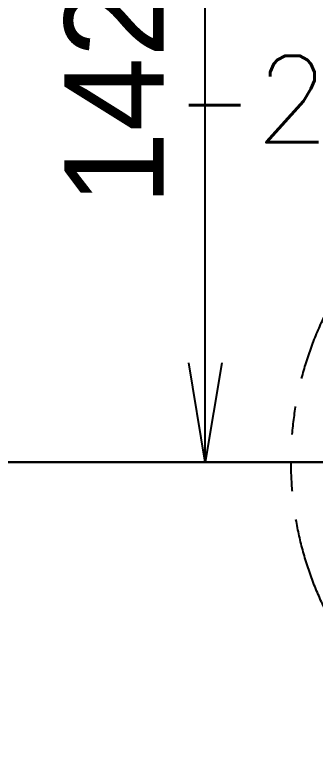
# Model space of a CAD drawing. Header units: millimetres. Extents: x 10462777 to 22643323, y 453826 to 1389191.
# Drawn here: x 11305635 to 11306165, y 582898 to 584222 of the extents above; entities that cross this region are included whole.
import ezdxf
from ezdxf.enums import TextEntityAlignment as Align

# ---------------------------------------------------------------- set-up
doc = ezdxf.new("R2010")
doc.units = ezdxf.units.MM
doc.header["$LTSCALE"] = 200
doc.header["$MEASUREMENT"] = 0
doc.header["$PDMODE"] = 35
doc.header["$PDSIZE"] = -5
doc.linetypes.add('CENTER2', pattern=[1.125, 0.75, -0.125, 0.125, -0.125])
doc.linetypes.add('PHANTOM', pattern=[2.5, 1.25, -0.25, 0.25, -0.25, 0.25, -0.25])
doc.layers.get('0').update_dxf_attribs({"linetype": 'CONTINUOUS'})
doc.layers.get('DEFPOINTS').update_dxf_attribs({"linetype": 'CONTINUOUS'})
doc.layers.add('DV1_DEFAULT', color=7, linetype='CONTINUOUS')
doc.layers.add('ZZ', color=7, linetype='CONTINUOUS')
doc.layers.add('LAYOUT', color=8, linetype='CONTINUOUS', lineweight=25)
doc.styles.add('SEACAD_arial_ttf', font='txt.shx ', dxfattribs={"height": 0.2, "bigfont": ' whgtxt.shx'})
doc.styles.get("Standard").update_dxf_attribs({"font": 'SYMBOL'})
doc.dimstyles.new('DS ROBOTEC', dxfattribs={"dimscale": 0, "dimtxt": 2.5, "dimasz": 2.5, "dimexe": 0.3, "dimexo": 0.3, "dimgap": 0.5, "dimtad": 1, "dimzin": 9, "dimdsep": 46, "dimtxsty": 'Standard', "dimblk": 'OPEN', "dimcen": 0, "dimclrd": 4, "dimclre": 4, "dimclrt": 110, "dimazin": 2, "dimtm": 1.5, "dimtfac": 1, "dimtmove": 0, "dimatfit": 3, "dimldrblk": 'OPEN', "dimfxl": 1, "dimtfill": 1, "dimtolj": 1, "dimlwd": -1, "dimlwe": -1, "dimarcsym": 0})

# ---------------------------------------------------------------- blocks, each defined once
blk = doc.blocks.new('A$C7DA30AB0')
at = {"layer": 'DV1_DEFAULT', "color": 1, "linetype": 'CENTER2', "ltscale": 7}
for p, q in [((5992.9, 3026, 0), (0, 3026, 0)), ((59.1, 3026, 0), (6052, 3026, 0))]:
    blk.add_line(p, q, dxfattribs=at)
at = {"layer": 'LAYOUT', "color": 6, "linetype": 'PHANTOM'}
for centre, radius in [((3030.4, 3026, 0), 2693), ((3026, 3026, 0), 589.2)]:
    blk.add_circle(centre, radius, dxfattribs=at)
blk = doc.blocks.new('_OPEN')
at = {"color": 0, "linetype": 'ByBlock'}
for p, q in [((-1, 0.1667), (0, 0)), ((0, 0), (-1, -0.1667)), ((0, 0), (-1, 0))]:
    blk.add_line(p, q, dxfattribs=at)
blk = doc.blocks.new('*D263')
at = {"color": 4, "linetype": 'ByBlock', "ltscale": 10, "transparency": 16777216}
for p, q in [((11306101.9, 584859.1), (11305948.8, 584859.1)), ((11305969.8, 583609.4), (11305969.8, 584684.1)), ((11306347.4, 583434.4), (11305948.8, 583434.4))]:
    blk.add_line(p, q, dxfattribs=at)
at = {"layer": 'DEFPOINTS', "color": 0, "ltscale": 10, "transparency": 16777216}
for p in [(11305969.8, 584859.1), (11306122.9, 584859.1, 0), (11306368.4, 583434.4, 0)]:
    blk.add_point(p, dxfattribs=at)
at = {"color": 4, "ltscale": 10, "transparency": 16777216, "xscale": 175, "yscale": 175, "zscale": 175}
for p, rotation in [((11305969.8, 584859.1), 90), ((11305969.8, 583434.4), 270)]:
    blk.add_blockref('_OPEN', p, dxfattribs=dict(at, rotation=rotation))
at = {"color": 110, "ltscale": 10, "transparency": 16777216, "insert": (11305810.5, 584146.7), "char_height": 175, "attachment_point": 5, "rotation": 90, "bg_fill": 3, "box_fill_scale": 1.25, "bg_fill_color": 256, "bg_fill_true_color": 13158600, "bg_fill_transparency": 0}
blk.add_mtext('\\A1;1425', dxfattribs=at)

msp = doc.modelspace()

# ---------------------------------------------------------------- block references
at = {"ltscale": 10}
msp.add_blockref('A$C7DA30AB0', (11303684.4077, 580408.4363, 0), dxfattribs=at)

# ---------------------------------------------------------------- texts
at = {"layer": 'ZZ', "color": 7, "linetype": 'Continuous', "ltscale": 25.4, "style": 'SEACAD_arial_ttf'}
msp.add_text('R-2000iB/165F', height=152.4, dxfattribs=at).set_placement((11305751.21955, 584149.93166, 0), align=Align.TOP_LEFT)

# ---------------------------------------------------------------- next in the draw order: dimensions: what is measured, and where the dimension line sits
at = {"ltscale": 10}
dim = msp.add_linear_dim(base=(11305969.78928, 584859.06487, 0), p1=(11306368.39633, 583434.42308, 0), p2=(11306122.86553, 584859.06487, 0), angle=90, dimstyle='DS ROBOTEC', override={"dimscale": 70, "dimgap": 1, "dimdec": 0, "dimarcsym": 1}, dxfattribs=at)
dim.commit()
dim.dimension.update_dxf_attribs({"geometry": '*D263', "text_midpoint": (11305810.52287, 584146.74398, 0)})

doc.saveas('drawing.dxf')
